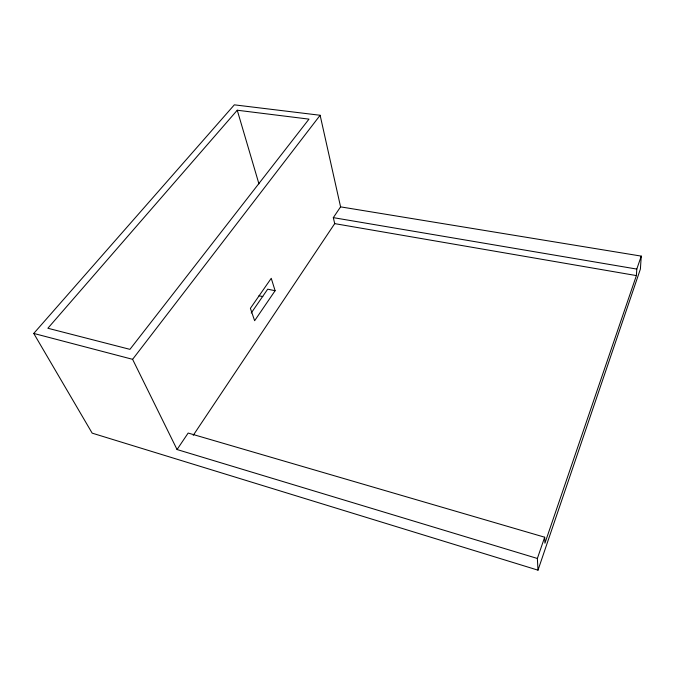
<?xml version="1.0" encoding="UTF-8"?>
<svg xmlns="http://www.w3.org/2000/svg" width="675" height="675" viewBox="0 0 675 675"><rect width="100%" height="100%" fill="white"/><g stroke="black" fill="none" stroke-linecap="round" stroke-linejoin="round"><path stroke-width="1.01" d="M340.58 206.862L320.127 115.265L234.335 104.836L33.75 333.433L92.171 433.148L538 570.164L537.367 558.47L177.053 449.533L188.156 433.046L544.674 537.216L544.928 543.198L636.39 275.586L636.795 269.08L641.25 256.112L340.58 206.862L333.315 217.637L334.707 223.628L193.219 435.341M641.25 256.112L640.398 269.047L538 570.164M537.367 558.47L544.674 537.216M275.105 290.723L254.635 320.709L250.4 308.332L271.249 278.302L275.105 290.723L267.697 289.17L251.218 313.031M177.053 449.533L132.604 359.328L320.127 115.265M237.254 110.227L47.874 328.252L129.946 349.355L308.99 119.129L237.254 110.227L258.938 183.853M333.315 217.637L636.795 269.08M334.707 223.628L636.39 275.586M258.964 295.768L262.837 296.595M33.75 333.433L132.604 359.328"/></g></svg>
